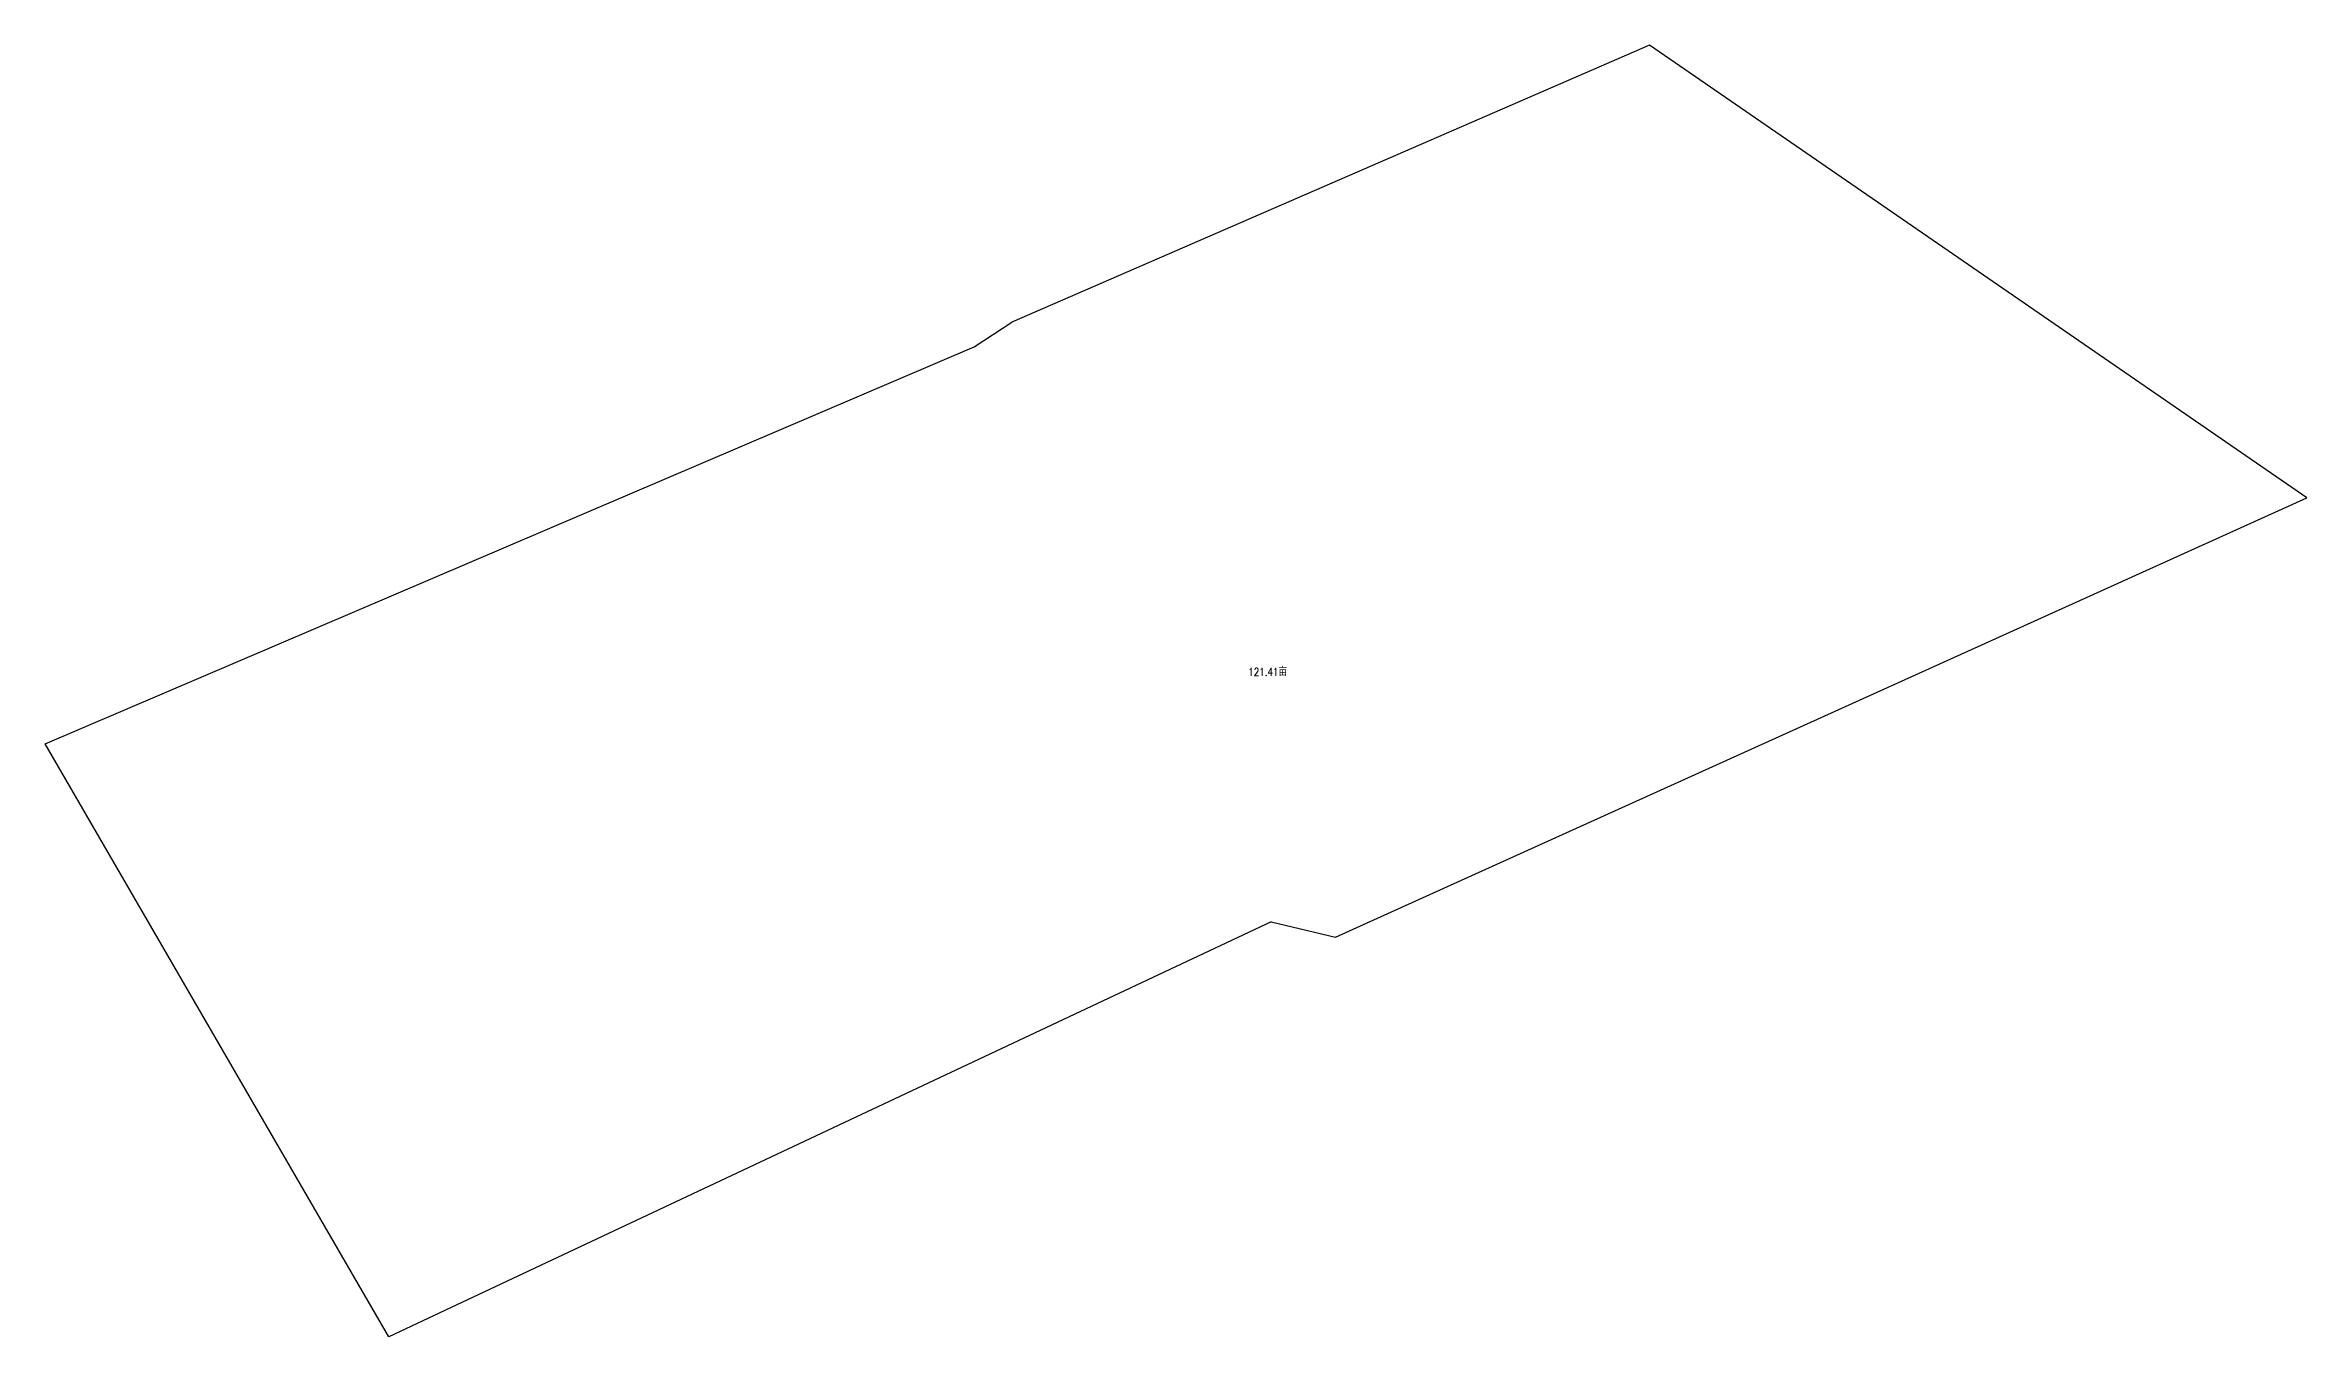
# Model space of a CAD drawing. Extents: x 541673 to 553395, y 4989791 to 4997334.
# Drawn here: x 552830 to 553395, y 4989840 to 4990163 of the extents above; entities that cross this region are included whole.
import ezdxf

# ---------------------------------------------------------------- set-up
doc = ezdxf.new("R2010")
doc.units = 0
doc.header["$LTSCALE"] = 10
doc.layers.add('2022年', color=2, linetype='CONTINUOUS')
doc.layers.add('测地框', color=7, linetype='CONTINUOUS')
doc.styles.add('HZ', font='rs.shx', dxfattribs={"width": 0.8, "bigfont": 'hztxt.shx'})

msp = doc.modelspace()

# ---------------------------------------------------------------- linework, layer by layer
at = {"layer": '2022年', "color": 2, "linetype": 'Continuous', "elevation": 280.21, "flags": 128}
for points in [[(553062.26, 4990087.23), (553071.73, 4990093.41)], [(553136.55, 4989943.56), (553152.58, 4989939.68)]]:
    msp.add_lwpolyline(points, dxfattribs=at)
at = {"layer": '测地框', "color": 7, "linetype": 'Continuous'}
for p, q in [((553231.11, 4990162.61, 280.77), (553071.73, 4990093.41, 280.77)), ((553395.38, 4990049.48, 280.77), (553231.11, 4990162.61, 280.77)), ((552830.09, 4989987.99, 280.21), (553062.26, 4990087.23, 280.21)), ((553152.58, 4989939.68, 280.77), (553395.38, 4990049.48, 280.77)), ((552915.98, 4989839.84, 280.21), (552830.09, 4989987.99, 280.21)), ((553136.55, 4989943.56, 280.21), (552915.98, 4989839.84, 280.21))]:
    msp.add_line(p, q, dxfattribs=at)

# ---------------------------------------------------------------- texts
at = {"layer": '2022年', "color": 2, "linetype": 'Continuous', "style": 'HZ', "width": 0.8}
msp.add_text('121.41亩', height=2, dxfattribs=at).set_placement((553130.79, 4990004.98))

doc.saveas('drawing.dxf')
